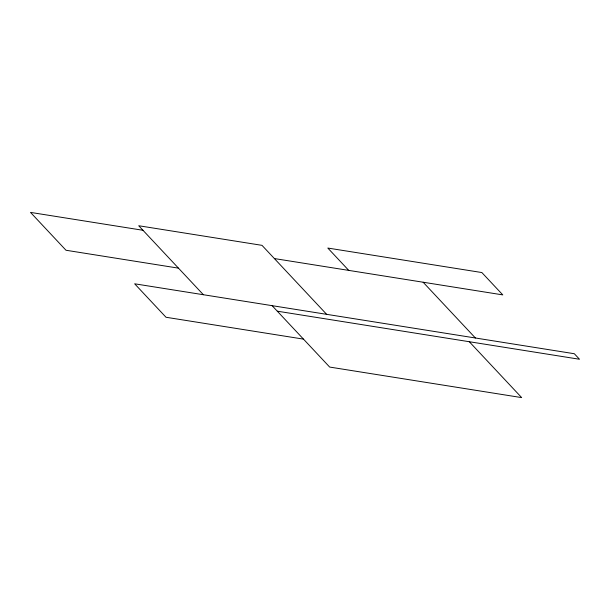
<?xml version="1.0" encoding="UTF-8"?>
<svg xmlns="http://www.w3.org/2000/svg" width="610" height="610" viewBox="0 0 610 610"><rect width="100%" height="100%" fill="white"/><g stroke="black" fill="none" stroke-linecap="round" stroke-linejoin="round"><path stroke-width="0.91" d="M142.969 230.283L30.5 212.394L65.987 250.252L178.463 268.148M274.378 258.564L502.8 294.897L481.854 272.548L327.806 248.049L348.752 270.398M277.291 311.184L579.5 359.252L574.33 353.731L134.642 283.795L166.004 317.261L303.475 339.122M423.134 282.224L475.404 338.001M469.296 341.722L521.672 397.606L329.667 367.067L272.113 305.663M326.647 314.341L261.987 245.342L138.714 225.738L203.382 294.729"/></g></svg>
